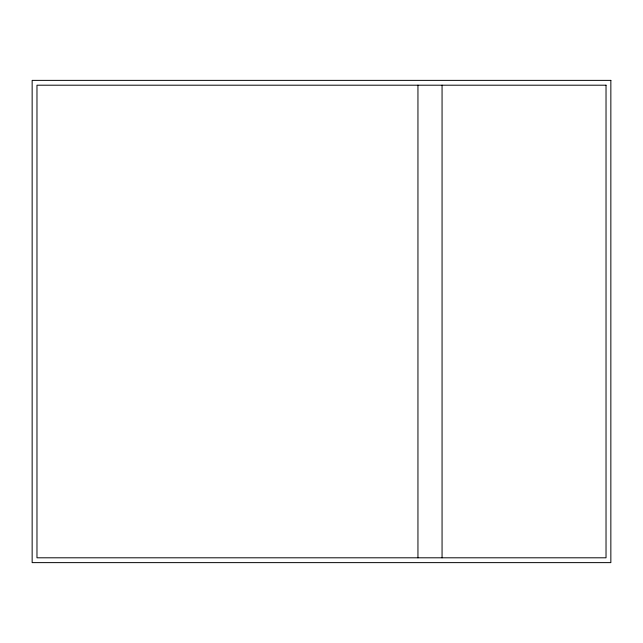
<?xml version="1.0" encoding="UTF-8"?>
<svg xmlns="http://www.w3.org/2000/svg" width="643" height="643" viewBox="0 0 643 643"><rect width="100%" height="100%" fill="white"/><g stroke="black" fill="none" stroke-linecap="round" stroke-linejoin="round"><path stroke-width="0.96" d="M442.062 85.197L442.062 557.803M417.95 85.197L417.95 557.803M610.85 80.375L32.15 80.375L32.15 562.625L610.85 562.625L610.85 80.375M606.027 85.197L36.972 85.197L36.972 557.803L606.027 557.803L606.027 85.197"/></g></svg>
